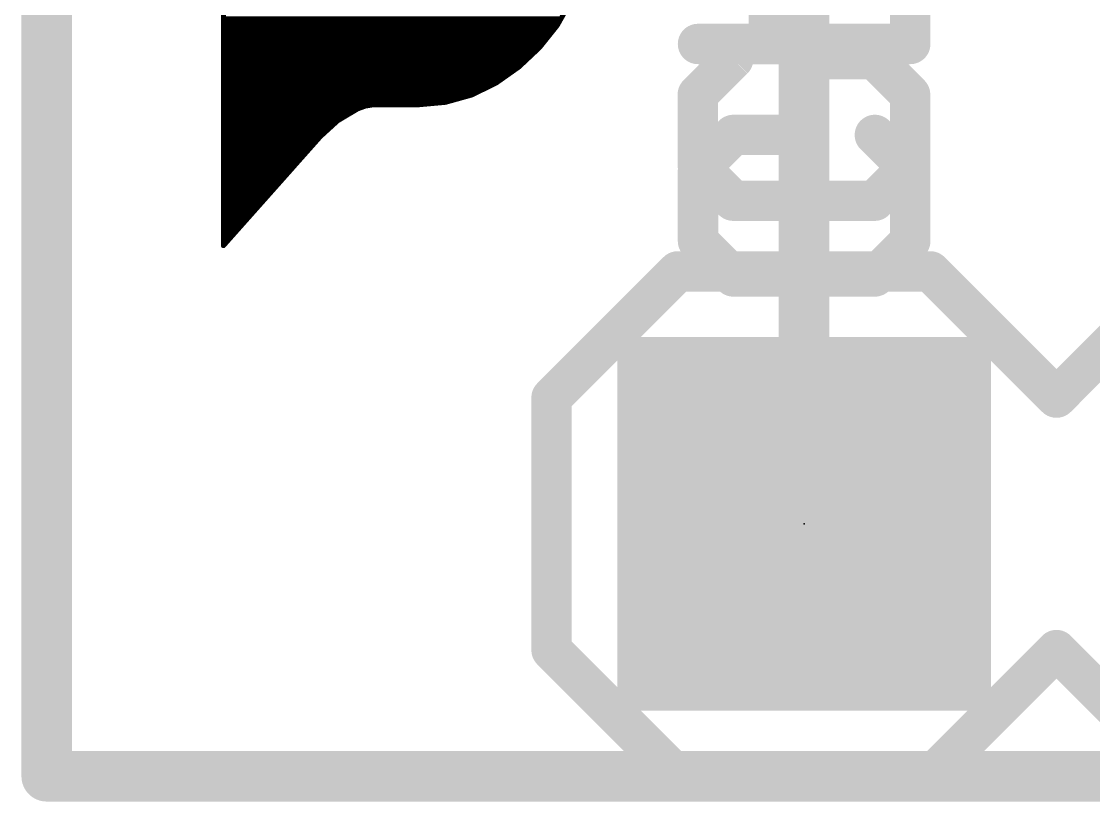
# Model space of a CAD drawing. Extents: x -90 to 26, y -1 to 33.
# Drawn here: x -0.13 to 5.27, y -1.4 to 2.53 of the extents above; entities that cross this region are included whole.
import ezdxf

# ---------------------------------------------------------------- set-up
doc = ezdxf.new("R2010")
doc.units = 0
for name, color, linetype in [('1', 12, 'CONTINUOUS'), ('16', 132, 'CONTINUOUS'), ('17', 110, 'CONTINUOUS'), ('20', 53, 'CONTINUOUS'), ('21', 41, 'CONTINUOUS'), ('22', 40, 'CONTINUOUS'), ('23', 53, 'CONTINUOUS'), ('51', 53, 'CONTINUOUS')]:
    doc.layers.add(name, color=color, linetype=linetype)

# ---------------------------------------------------------------- blocks, each defined once
blk = doc.blocks.new('RECT')
blk.add_solid([(-0.5, -0.5), (0.5, -0.5), (-0.5, 0.5), (0.5, 0.5)])
blk = doc.blocks.new('SQUAREP')
blk.add_solid([(-0.5, -0.5), (0.5, -0.5), (-0.5, 0.5), (0.5, 0.5)])

msp = doc.modelspace()

# ---------------------------------------------------------------- linework, layer by layer
at = {"layer": '1', "const_width": 0.254}
for points in [[(0, 30.48), (0, -1.27)], [(0, -1.27), (25.4, -1.27)]]:
    msp.add_lwpolyline(points, dxfattribs=at)
at = {"layer": '1', "const_width": 0.127}
for points in [[(0, -1.2065, 1), (0, -1.3335)], [(-0.0635, -1.27, 1), (0.0635, -1.27)]]:
    msp.add_lwpolyline(points, format="xyb", dxfattribs=at)
at = {"layer": '16', "const_width": 0.254}
for points in [[(0, 30.48), (0, -1.27)], [(3.81, 0), (3.81, 5.334)], [(0, -1.27), (25.4, -1.27)]]:
    msp.add_lwpolyline(points, dxfattribs=at)
at = {"layer": '16', "const_width": 0.127}
for points in [[(3.7465, 0, 1), (3.8735, 0)], [(0, -1.2065, 1), (0, -1.3335)], [(-0.0635, -1.27, 1), (0.0635, -1.27)]]:
    msp.add_lwpolyline(points, format="xyb", dxfattribs=at)
at = {"layer": '20', "const_width": 0.2032}
for points in [[(0, -1.27), (0, 30.48)], [(25.4, -1.27), (0, -1.27)]]:
    msp.add_lwpolyline(points, dxfattribs=at)
at = {"layer": '20', "const_width": 0.1016}
for points in [[(0, -1.2192, 1), (0, -1.3208)], [(-0.0508, -1.27, 1), (0.0508, -1.27)]]:
    msp.add_lwpolyline(points, format="xyb", dxfattribs=at)
at = {"layer": '21'}
for points, const_width in [([(0.8891, 2.9159), (0.8891, 1.3995)], 0.0254), ([(2.568, 2.507), (2.6627, 2.6751)], 0.0254), ([(0.8891, 2.54), (2.5866, 2.54)], 0.0254), ([(0.8891, 2.5146), (2.5723, 2.5146)], 0.0254), ([(0.8891, 2.4892), (2.5538, 2.4892)], 0.0254), ([(2.4796, 2.3963), (2.568, 2.507)], 0.0254), ([(0.8891, 2.4638), (2.5335, 2.4638)], 0.0254), ([(0.8891, 2.4384), (2.5132, 2.4384)], 0.0254), ([(3.4536, 2.3374), (3.2757, 2.1595)], 0.2032), ([(4.1654, 2.3374), (3.8095, 2.3374)], 0.2032), ([(3.8095, 2.3374), (3.8095, 1.9815)], 0.2032), ([(4.3434, 2.1595), (4.1654, 2.3374)], 0.2032), ([(0.8891, 2.413), (2.4929, 2.413)], 0.0254), ([(0.8891, 2.3876), (2.4703, 2.3876)], 0.0254), ([(0.8891, 2.3622), (2.4434, 2.3622)], 0.0254), ([(2.3764, 2.2991), (2.4796, 2.3963)], 0.0254), ([(0.8891, 2.3368), (2.4164, 2.3368)], 0.0254), ([(0.8891, 2.3114), (2.3895, 2.3114)], 0.0254), ([(0.8891, 2.286), (2.3579, 2.286)], 0.0254), ([(0.8891, 2.2606), (2.3219, 2.2606)], 0.0254), ([(2.2607, 2.2174), (2.3764, 2.2991)], 0.0254), ([(0.8891, 2.2352), (2.2859, 2.2352)], 0.0254), ([(0.8891, 2.2098), (2.2451, 2.2098)], 0.0254), ([(2.1377, 2.1574), (2.2607, 2.2174)], 0.0254), ([(3.2757, 2.1595), (3.2757, 1.8035)], 0.2032), ([(4.3434, 1.8035), (4.3434, 2.1595)], 0.2032), ([(0.8891, 2.1844), (2.193, 2.1844)], 0.0254), ([(0.8891, 2.159), (2.1409, 2.159)], 0.0254), ([(2.0058, 2.1206), (2.1377, 2.1574)], 0.0254), ([(0.8891, 2.1336), (2.0524, 2.1336)], 0.0254), ([(0.8891, 2.1082), (1.8695, 2.1082)], 0.0254), ([(1.5647, 2.0879), (1.6019, 2.1014)], 0.0254), ([(1.6019, 2.1014), (1.6409, 2.1082)], 0.0254), ([(1.6409, 2.1082), (1.8695, 2.1082)], 0.0254), ([(1.8695, 2.1082), (2.0058, 2.1206)], 0.0254), ([(0.8891, 2.0828), (1.5561, 2.0828)], 0.0254), ([(0.8891, 2.0574), (1.5134, 2.0574)], 0.0254), ([(1.4635, 2.0277), (1.5647, 2.0879)], 0.0254), ([(0.8891, 2.032), (1.4707, 2.032)], 0.0254), ([(0.8891, 2.0066), (1.4404, 2.0066)], 0.0254), ([(1.3767, 1.9482), (1.4635, 2.0277)], 0.0254), ([(0.8891, 1.9812), (1.4127, 1.9812)], 0.0254), ([(0.8891, 1.9558), (1.385, 1.9558)], 0.0254), ([(0.8891, 1.3995), (1.3767, 1.9482)], 0.0254), ([(0.8891, 1.9304), (1.3609, 1.9304)], 0.0254), ([(0.8891, 1.905), (1.3383, 1.905)], 0.0254), ([(0.8891, 1.8796), (1.3157, 1.8796)], 0.0254), ([(3.2757, 1.8035), (3.4536, 1.6256)], 0.2032), ([(4.1654, 1.6256), (4.3434, 1.8035)], 0.2032), ([(0.8891, 1.8542), (1.2932, 1.8542)], 0.0254), ([(0.8891, 1.8288), (1.2706, 1.8288)], 0.0254), ([(0.8891, 1.8034), (1.248, 1.8034)], 0.0254), ([(0.8891, 1.778), (1.2255, 1.778)], 0.0254), ([(0.8891, 1.7526), (1.2029, 1.7526)], 0.0254), ([(0.8891, 1.7272), (1.1803, 1.7272)], 0.0254), ([(3.4536, 1.6256), (4.1654, 1.6256)], 0.2032), ([(0.8891, 1.7018), (1.1577, 1.7018)], 0.0254), ([(0.8891, 1.6764), (1.1352, 1.6764)], 0.0254), ([(0.8891, 1.651), (1.1126, 1.651)], 0.0254), ([(0.8891, 1.6256), (1.09, 1.6256)], 0.0254), ([(0.8891, 1.6002), (1.0675, 1.6002)], 0.0254), ([(0.8891, 1.5748), (1.0449, 1.5748)], 0.0254), ([(0.8891, 1.5494), (1.0223, 1.5494)], 0.0254), ([(0.8891, 1.524), (0.9997, 1.524)], 0.0254), ([(0.8891, 1.4986), (0.9772, 1.4986)], 0.0254), ([(0.8891, 1.4732), (0.9546, 1.4732)], 0.0254), ([(0.8891, 1.4478), (0.932, 1.4478)], 0.0254), ([(0.8891, 1.4224), (0.9094, 1.4224)], 0.0254), ([(3.175, 1.27), (2.54, 0.635)], 0.2032), ([(3.175, 1.27), (4.445, 1.27)], 0.2032), ([(4.445, 1.27), (5.08, 0.635)], 0.2032), ([(5.08, 0.635), (5.715, 1.27)], 0.2032), ([(2.54, 0.635), (2.54, -0.635)], 0.2032), ([(2.54, -0.635), (3.175, -1.27)], 0.2032), ([(5.08, -0.635), (4.445, -1.27)], 0.2032), ([(5.715, -1.27), (5.08, -0.635)], 0.2032), ([(4.445, -1.27), (3.175, -1.27)], 0.2032)]:
    msp.add_lwpolyline(points, dxfattribs=dict(at, const_width=const_width))
for points, const_width in [([(0.8891, 2.5463, 1), (0.8891, 2.5337)], 0.0127), ([(2.5866, 2.5337, 1), (2.5866, 2.5463)], 0.0127), ([(0.8891, 2.521, 1), (0.8891, 2.5083)], 0.0127), ([(0.8891, 2.4956, 1), (0.8891, 2.4829)], 0.0127), ([(2.5538, 2.4829, 1), (2.5538, 2.4956)], 0.0127), ([(2.5625, 2.5101, 1), (2.5735, 2.5039)], 0.0127), ([(2.573, 2.503, 1), (2.563, 2.511)], 0.0127), ([(2.5723, 2.5083, 1), (2.5723, 2.521)], 0.0127), ([(0.8891, 2.4701, 1), (0.8891, 2.4575)], 0.0127), ([(0.8891, 2.4447, 1), (0.8891, 2.4321)], 0.0127), ([(2.5132, 2.4321, 1), (2.5132, 2.4447)], 0.0127), ([(2.5335, 2.4575, 1), (2.5335, 2.4701)], 0.0127), ([(3.4896, 2.3015, 1), (3.4177, 2.3733)], 0.1016), ([(3.8095, 2.3882, 1), (3.8095, 2.2866)], 0.1016), ([(3.8603, 2.3374, 1), (3.7587, 2.3374)], 0.1016), ([(4.2014, 2.3733, 1), (4.1295, 2.3015)], 0.1016), ([(4.1654, 2.2866, 1), (4.1654, 2.3882)], 0.1016), ([(0.8891, 2.4194, 1), (0.8891, 2.4067)], 0.0127), ([(0.8891, 2.3939, 1), (0.8891, 2.3813)], 0.0127), ([(0.8891, 2.3685, 1), (0.8891, 2.3559)], 0.0127), ([(2.4434, 2.3559, 1), (2.4434, 2.3685)], 0.0127), ([(2.4703, 2.3813, 1), (2.4703, 2.3939)], 0.0127), ([(2.4746, 2.4003, 1), (2.4845, 2.3923)], 0.0127), ([(2.4839, 2.3917, 1), (2.4752, 2.4009)], 0.0127), ([(2.4929, 2.4067, 1), (2.4929, 2.4194)], 0.0127), ([(0.8891, 2.3432, 1), (0.8891, 2.3305)], 0.0127), ([(0.8891, 2.3177, 1), (0.8891, 2.3051)], 0.0127), ([(2.3895, 2.3051, 1), (2.3895, 2.3177)], 0.0127), ([(2.4164, 2.3305, 1), (2.4164, 2.3432)], 0.0127), ([(0.8891, 2.267, 1), (0.8891, 2.2543)], 0.0127), ([(0.8891, 2.2923, 1), (0.8891, 2.2797)], 0.0127), ([(2.3219, 2.2543, 1), (2.3219, 2.267)], 0.0127), ([(2.3579, 2.2797, 1), (2.3579, 2.2923)], 0.0127), ([(2.3721, 2.3037, 1), (2.3808, 2.2945)], 0.0127), ([(2.3801, 2.2939, 1), (2.3728, 2.3043)], 0.0127), ([(0.8891, 2.2416, 1), (0.8891, 2.2289)], 0.0127), ([(0.8891, 2.2161, 1), (0.8891, 2.2035)], 0.0127), ([(2.2451, 2.2035, 1), (2.2451, 2.2161)], 0.0127), ([(2.257, 2.2226, 1), (2.2644, 2.2122)], 0.0127), ([(2.2635, 2.2117, 1), (2.2579, 2.2231)], 0.0127), ([(2.2859, 2.2289, 1), (2.2859, 2.2416)], 0.0127), ([(3.3265, 2.1595, 1), (3.2249, 2.1595)], 0.1016), ([(3.2398, 2.1954, 1), (3.3116, 2.1235)], 0.1016), ([(4.3942, 2.1595, 1), (4.2926, 2.1595)], 0.1016), ([(4.3075, 2.1235, 1), (4.3793, 2.1954)], 0.1016), ([(0.8891, 2.1654, 1), (0.8891, 2.1527)], 0.0127), ([(0.8891, 2.1907, 1), (0.8891, 2.1781)], 0.0127), ([(2.1349, 2.1631, 1), (2.1404, 2.1517)], 0.0127), ([(2.1394, 2.1513, 1), (2.136, 2.1635)], 0.0127), ([(2.1409, 2.1527, 1), (2.1409, 2.1654)], 0.0127), ([(2.193, 2.1781, 1), (2.193, 2.1907)], 0.0127), ([(0.8891, 2.1399, 1), (0.8891, 2.1273)], 0.0127), ([(0.8891, 2.1145, 1), (0.8891, 2.1019)], 0.0127), ([(1.6008, 2.1076, 1), (1.603, 2.0951)], 0.0127), ([(1.6041, 2.0954, 1), (1.5998, 2.1073)], 0.0127), ([(1.6409, 2.1145, 1), (1.6409, 2.1019)], 0.0127), ([(1.642, 2.1019, 1), (1.6398, 2.1145)], 0.0127), ([(1.8689, 2.1145, 1), (1.8701, 2.1019)], 0.0127), ([(1.8695, 2.1019, 1), (1.8695, 2.1145)], 0.0127), ([(1.8695, 2.1019, 1), (1.8695, 2.1145)], 0.0127), ([(2.0041, 2.1267, 1), (2.0075, 2.1145)], 0.0127), ([(2.0064, 2.1143, 1), (2.0052, 2.1269)], 0.0127), ([(2.0524, 2.1273, 1), (2.0524, 2.1399)], 0.0127), ([(0.8891, 2.0892, 1), (0.8891, 2.0765)], 0.0127), ([(0.8891, 2.0637, 1), (0.8891, 2.0511)], 0.0127), ([(1.5134, 2.0511, 1), (1.5134, 2.0637)], 0.0127), ([(1.5561, 2.0765, 1), (1.5561, 2.0892)], 0.0127), ([(1.5625, 2.0939, 1), (1.5669, 2.0819)], 0.0127), ([(1.5679, 2.0824, 1), (1.5615, 2.0934)], 0.0127), ([(0.8891, 2.013, 1), (0.8891, 2.0003)], 0.0127), ([(0.8891, 2.0383, 1), (0.8891, 2.0257)], 0.0127), ([(1.4404, 2.0003, 1), (1.4404, 2.013)], 0.0127), ([(1.4603, 2.0332, 1), (1.4667, 2.0223)], 0.0127), ([(1.4678, 2.0231, 1), (1.4592, 2.0324)], 0.0127), ([(1.4707, 2.0257, 1), (1.4707, 2.0383)], 0.0127), ([(3.7587, 1.9815, 1), (3.8603, 1.9815)], 0.1016), ([(0.8891, 1.9876, 1), (0.8891, 1.9748)], 0.0127), ([(0.8891, 1.9622, 1), (0.8891, 1.9494)], 0.0127), ([(0.8891, 1.9368, 1), (0.8891, 1.9241)], 0.0127), ([(1.3609, 1.9241, 1), (1.3609, 1.9368)], 0.0127), ([(1.3724, 1.9529, 1), (1.381, 1.9435)], 0.0127), ([(1.3814, 1.944, 1), (1.372, 1.9524)], 0.0127), ([(1.385, 1.9494, 1), (1.385, 1.9622)], 0.0127), ([(1.4127, 1.9748, 1), (1.4127, 1.9876)], 0.0127), ([(0.8891, 1.9114, 1), (0.8891, 1.8986)], 0.0127), ([(0.8891, 1.886, 1), (0.8891, 1.8733)], 0.0127), ([(1.3157, 1.8733, 1), (1.3157, 1.886)], 0.0127), ([(1.3383, 1.8986, 1), (1.3383, 1.9114)], 0.0127), ([(3.3116, 1.8395, 1), (3.2398, 1.7676)], 0.1016), ([(4.3793, 1.7676, 1), (4.3075, 1.8395)], 0.1016), ([(0.8891, 1.8606, 1), (0.8891, 1.8478)], 0.0127), ([(0.8891, 1.8352, 1), (0.8891, 1.8224)], 0.0127), ([(1.2706, 1.8224, 1), (1.2706, 1.8352)], 0.0127), ([(1.2932, 1.8478, 1), (1.2932, 1.8606)], 0.0127), ([(3.2249, 1.8035, 1), (3.3265, 1.8035)], 0.1016), ([(4.2926, 1.8035, 1), (4.3942, 1.8035)], 0.1016), ([(0.8891, 1.8098, 1), (0.8891, 1.7971)], 0.0127), ([(0.8891, 1.7844, 1), (0.8891, 1.7716)], 0.0127), ([(1.2255, 1.7716, 1), (1.2255, 1.7844)], 0.0127), ([(1.248, 1.7971, 1), (1.248, 1.8098)], 0.0127), ([(0.8891, 1.759, 1), (0.8891, 1.7463)], 0.0127), ([(0.8891, 1.7336, 1), (0.8891, 1.7208)], 0.0127), ([(1.1803, 1.7208, 1), (1.1803, 1.7336)], 0.0127), ([(1.2029, 1.7463, 1), (1.2029, 1.759)], 0.0127), ([(3.4536, 1.6764, 1), (3.4536, 1.5748)], 0.1016), ([(4.1654, 1.5748, 1), (4.1654, 1.6764)], 0.1016), ([(0.8891, 1.7082, 1), (0.8891, 1.6954)], 0.0127), ([(0.8891, 1.6828, 1), (0.8891, 1.6701)], 0.0127), ([(1.1352, 1.6701, 1), (1.1352, 1.6828)], 0.0127), ([(1.1577, 1.6954, 1), (1.1577, 1.7082)], 0.0127), ([(3.4177, 1.5897, 1), (3.4896, 1.6615)], 0.1016), ([(4.1295, 1.6615, 1), (4.2014, 1.5897)], 0.1016), ([(0.8891, 1.6574, 1), (0.8891, 1.6446)], 0.0127), ([(0.8891, 1.632, 1), (0.8891, 1.6193)], 0.0127), ([(1.09, 1.6193, 1), (1.09, 1.632)], 0.0127), ([(1.1126, 1.6446, 1), (1.1126, 1.6574)], 0.0127), ([(0.8891, 1.6066, 1), (0.8891, 1.5938)], 0.0127), ([(0.8891, 1.5812, 1), (0.8891, 1.5684)], 0.0127), ([(1.0449, 1.5684, 1), (1.0449, 1.5812)], 0.0127), ([(1.0675, 1.5938, 1), (1.0675, 1.6066)], 0.0127), ([(0.8891, 1.5558, 1), (0.8891, 1.5431)], 0.0127), ([(0.8891, 1.5304, 1), (0.8891, 1.5176)], 0.0127), ([(0.8891, 1.505, 1), (0.8891, 1.4923)], 0.0127), ([(0.9772, 1.4923, 1), (0.9772, 1.505)], 0.0127), ([(0.9997, 1.5176, 1), (0.9997, 1.5304)], 0.0127), ([(1.0223, 1.5431, 1), (1.0223, 1.5558)], 0.0127), ([(0.8891, 1.4796, 1), (0.8891, 1.4668)], 0.0127), ([(0.8891, 1.4542, 1), (0.8891, 1.4414)], 0.0127), ([(0.932, 1.4414, 1), (0.932, 1.4542)], 0.0127), ([(0.9546, 1.4668, 1), (0.9546, 1.4796)], 0.0127), ([(0.8891, 1.4288, 1), (0.8891, 1.4161)], 0.0127), ([(0.8844, 1.4037, 1), (0.8938, 1.3953)], 0.0127), ([(0.8828, 1.3995, 1), (0.8954, 1.3995)], 0.0127), ([(0.9094, 1.4161, 1), (0.9094, 1.4288)], 0.0127), ([(3.175, 1.3208, 1), (3.175, 1.2192)], 0.1016), ([(3.2109, 1.2341, 1), (3.1391, 1.3059)], 0.1016), ([(4.4809, 1.3059, 1), (4.4091, 1.2341)], 0.1016), ([(4.445, 1.2192, 1), (4.445, 1.3208)], 0.1016), ([(2.5908, 0.635, 1), (2.4892, 0.635)], 0.1016), ([(2.5041, 0.6709, 1), (2.5759, 0.5991)], 0.1016), ([(5.0441, 0.6709, 1), (5.1159, 0.5991)], 0.1016), ([(5.0441, 0.5991, 1), (5.1159, 0.6709)], 0.1016), ([(2.5759, -0.5991, 1), (2.5041, -0.6709)], 0.1016), ([(5.1159, -0.5991, 1), (5.0441, -0.6709)], 0.1016), ([(5.1159, -0.6709, 1), (5.0441, -0.5991)], 0.1016), ([(2.4892, -0.635, 1), (2.5908, -0.635)], 0.1016), ([(3.175, -1.2192, 1), (3.175, -1.3208)], 0.1016), ([(3.1391, -1.3059, 1), (3.2109, -1.2341)], 0.1016), ([(4.4091, -1.2341, 1), (4.4809, -1.3059)], 0.1016), ([(4.445, -1.3208, 1), (4.445, -1.2192)], 0.1016)]:
    msp.add_lwpolyline(points, format="xyb", dxfattribs=dict(at, const_width=const_width))
at = {"layer": '22', "const_width": 0.2032}
for points in [[(3.6325, 2.9479), (3.6325, 2.414)], [(4.3443, 2.414), (4.3443, 2.9479)], [(3.2766, 2.414), (4.3443, 2.414)], [(3.2766, 1.7785), (3.4546, 1.9564)], [(3.4546, 1.9564), (3.8105, 1.9564)], [(3.8105, 1.9564), (3.8105, 1.6005)], [(4.1664, 1.9564), (4.3443, 1.7785)], [(3.2766, 1.4225), (3.2766, 1.7785)], [(4.3443, 1.7785), (4.3443, 1.4225)], [(3.4546, 1.2446), (3.2766, 1.4225)], [(4.3443, 1.4225), (4.1664, 1.2446)], [(4.1664, 1.2446), (3.4546, 1.2446)]]:
    msp.add_lwpolyline(points, dxfattribs=at)
at = {"layer": '22', "const_width": 0.1016}
for points in [[(3.2766, 2.4648, 1), (3.2766, 2.3632)], [(4.3443, 2.3632, 1), (4.3443, 2.4648)], [(3.5817, 2.414, 1), (3.6833, 2.414)], [(4.2935, 2.414, 1), (4.3951, 2.414)], [(3.4546, 2.0072, 1), (3.4546, 1.9056)], [(3.4905, 1.9205, 1), (3.4186, 1.9923)], [(3.8613, 1.9564, 1), (3.7597, 1.9564)], [(3.8105, 1.9056, 1), (3.8105, 2.0072)], [(4.2023, 1.9923, 1), (4.1304, 1.9205)], [(3.3274, 1.7785, 1), (3.2258, 1.7785)], [(3.2407, 1.8144, 1), (3.3125, 1.7425)], [(4.3951, 1.7785, 1), (4.2935, 1.7785)], [(4.3084, 1.7425, 1), (4.3802, 1.8144)], [(3.7597, 1.6005, 1), (3.8613, 1.6005)], [(3.3125, 1.4585, 1), (3.2407, 1.3866)], [(4.3802, 1.3866, 1), (4.3084, 1.4585)], [(3.2258, 1.4225, 1), (3.3274, 1.4225)], [(4.2935, 1.4225, 1), (4.3951, 1.4225)], [(3.4546, 1.2954, 1), (3.4546, 1.1938)], [(3.4186, 1.2087, 1), (3.4905, 1.2805)], [(4.1304, 1.2805, 1), (4.2023, 1.2087)], [(4.1664, 1.1938, 1), (4.1664, 1.2954)]]:
    msp.add_lwpolyline(points, format="xyb", dxfattribs=at)
at = {"layer": '23'}
for p in [(0.889, 1.397), (3.81, 0)]:
    msp.add_point(p, dxfattribs=at)

# ---------------------------------------------------------------- block references
at = {"layer": '17', "xscale": 1.8796, "yscale": 1.8796, "rotation": 90}
msp.add_blockref('SQUAREP', (3.81, 0), dxfattribs=at)
msp.add_blockref('SQUAREP', (3.81, 0), dxfattribs=at)
at = {"layer": '51', "xscale": 0.508, "yscale": 0.508}
msp.add_blockref('RECT', (3.81, 0), dxfattribs=at)

doc.saveas('drawing.dxf')
